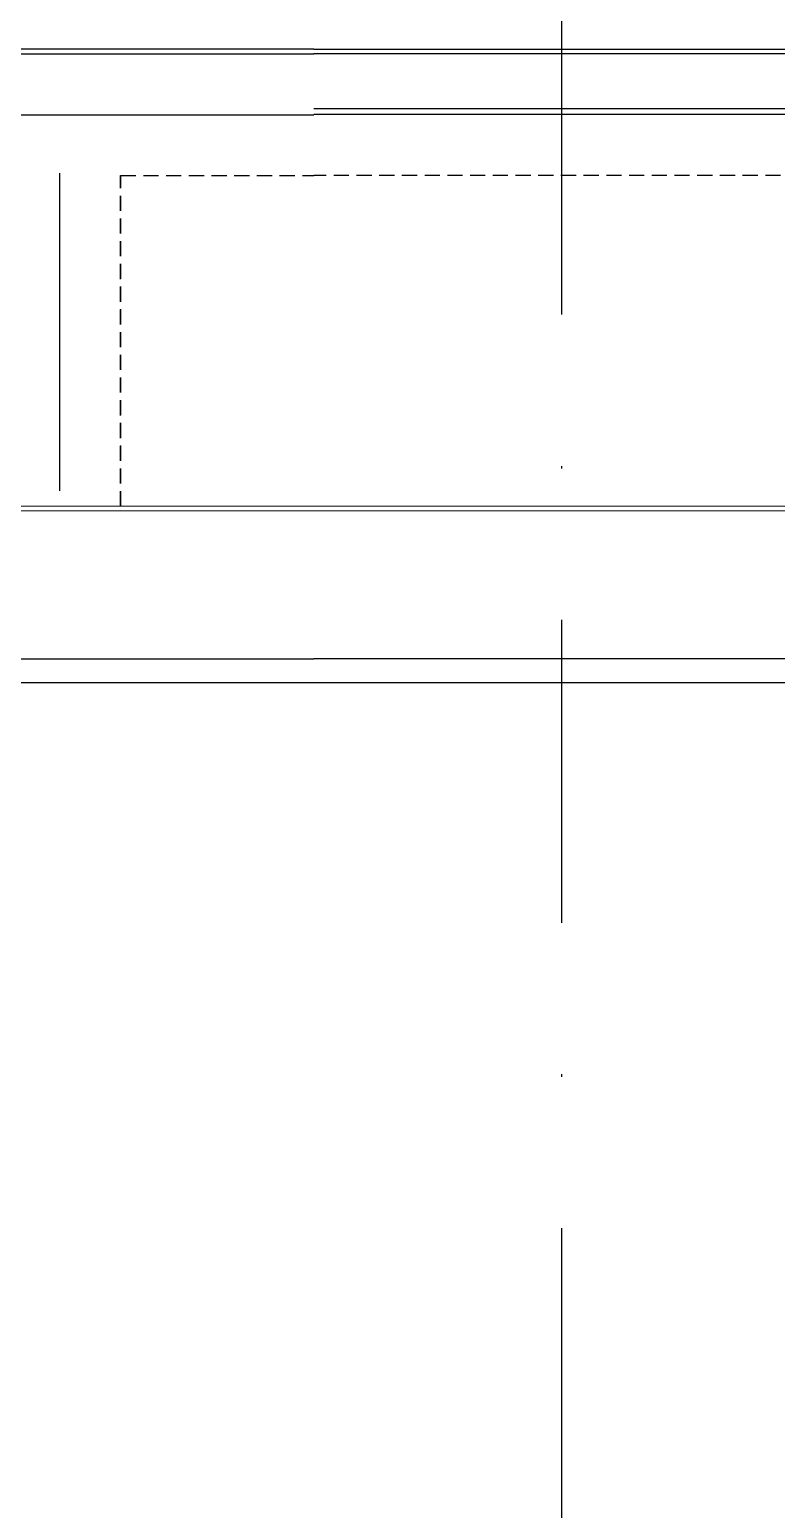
# Model space of a CAD drawing. Header units: inches. Extents: x -772 to 6765, y -813 to 4093.
# Drawn here: x 6027.7 to 6059, y 3291.7 to 3353.8 of the extents above; entities that cross this region are included whole.
import ezdxf

# ---------------------------------------------------------------- set-up
doc = ezdxf.new("R2010")
doc.units = ezdxf.units.IN
doc.header["$MEASUREMENT"] = 0
doc.linetypes.add('DASHDOT', pattern=[25.4, 12.7, -6.35, 0, -6.35])
doc.linetypes.add('HIDDEN', pattern=[9.525, 6.35, -3.175])
for name, color, linetype in [('aksoy_block', 7, 'Continuous'), ('aksoy_kapali', 3, 'Continuous'), ('H_FAC_Kaplama', 41, 'Continuous'), ('H_FAC_Metal', 181, 'Continuous'), ('H_GEN_Greyscale1', 251, 'Continuous'), ('H_GEN_YalitimIsi', 32, 'BATTING'), ('H_STR_Aks', 250, 'DASHDOT')]:
    doc.layers.add(name, color=color, linetype=linetype)
doc.linetypes.add('BATTING', pattern='A,0.00254,-2.54,[134,ltypeshp.shx,S=2.54,R=0,X=-2.54,Y=0],-5.08,[134,ltypeshp.shx,S=2.54,R=180,X=2.54,Y=0],-2.54', length=10.16254)

# ---------------------------------------------------------------- blocks, each defined once
blk = doc.blocks.new('dilatasyon')
at = {"layer": 'aksoy_kapali', "linetype": 'HIDDEN'}
blk.add_lwpolyline([(-415.19, -262.32), (-415.19, -123.71), (-496.19, -123.71)], dxfattribs=at)
at = {"layer": 'H_FAC_Kaplama', "ltscale": 0.2}
blk.add_lwpolyline([(-496.19, -336.32), (-343.19, -336.32, 0.414214), (-342.19, -335.32), (-342.19, -326.32), (-496.19, -326.32)], format="xyb", dxfattribs=at)
at = {"layer": 'H_FAC_Metal'}
blk.add_lwpolyline([(-496.19, -70.66), (-367.55, -70.66, -0.414214), (-365.55, -72.66), (-365.55, -90.66), (-367.55, -90.66), (-367.55, -72.66), (-496.19, -72.66)], format="xyb", dxfattribs=at)
at = {"layer": 'H_FAC_Metal', "lineweight": 5}
blk.add_lwpolyline([(-496.19, -262.26), (-351.21, -262.26), (-351.21, -239.26), (-349.21, -239.26), (-349.21, -262.26, -0.414214), (-351.21, -264.26), (-496.19, -264.26)], format="xyb", dxfattribs=at)
at = {"layer": 'H_GEN_YalitimIsi', "ltscale": 2.5}
for p, q in [((-367.54, -98.21), (-496.19, -98.21)), ((-389.69, -255.79), (-389.69, -122.66))]:
    blk.add_line(p, q, dxfattribs=at)
blk = doc.blocks.new('*U227')
at = {"layer": 'aksoy_kapali', "linetype": 'HIDDEN'}
blk.add_lwpolyline([(18.65, 0), (18.65, 510.02)], dxfattribs=at)
at = {"layer": 'H_FAC_Kaplama', "ltscale": 0.2}
for points in [[(221.26, 0), (221.26, 510.02)], [(231.26, 510.02), (231.26, 0)]]:
    blk.add_lwpolyline(points, dxfattribs=at)
at = {"layer": 'H_FAC_Metal'}
for points in [[(-34.35, 510.02), (-34.35, 0)], [(-32.35, 0), (-32.35, 510.02)]]:
    blk.add_lwpolyline(points, dxfattribs=at)
at = {"layer": 'H_FAC_Metal', "lineweight": 5}
for points in [[(157.26, 510.02), (157.26, 0)], [(159.26, 0), (159.26, 510.02)]]:
    blk.add_lwpolyline(points, dxfattribs=at)
at = {"layer": 'H_GEN_Greyscale1'}
blk.add_line((-9.35, 0), (-9.35, 510.02), dxfattribs=at)
blk.add_line((-9.35, 0), (-9.35, 510.02), dxfattribs=at)
at = {"layer": 'H_GEN_YalitimIsi', "ltscale": 0.1}
blk.add_line((-6.85, 0), (-6.85, 510.02), dxfattribs=at)

msp = doc.modelspace()

# ---------------------------------------------------------------- linework, layer by layer
at = {"layer": 'H_STR_Aks'}
msp.add_line((6050, 4043.005), (6050, -712.77), dxfattribs=at)

# ---------------------------------------------------------------- block references
at = {"layer": 'aksoy_block', "xscale": -0.1, "yscale": 0.1, "zscale": 0.1}
msp.add_blockref('dilatasyon', (5990, 3360), dxfattribs=at)
at = {"layer": 'aksoy_block', "lineweight": 5, "xscale": -0.1, "yscale": 0.1, "zscale": 0.1}
msp.add_blockref('dilatasyon', (5990.003, 3360.002), dxfattribs=at)
at = {"layer": 'aksoy_block', "lineweight": 5, "xscale": -0.1, "yscale": 0.1, "zscale": 0.1, "rotation": 90}
msp.add_blockref('*U227', (6090.624, 3349.5), dxfattribs=at)

doc.saveas('drawing.dxf')
